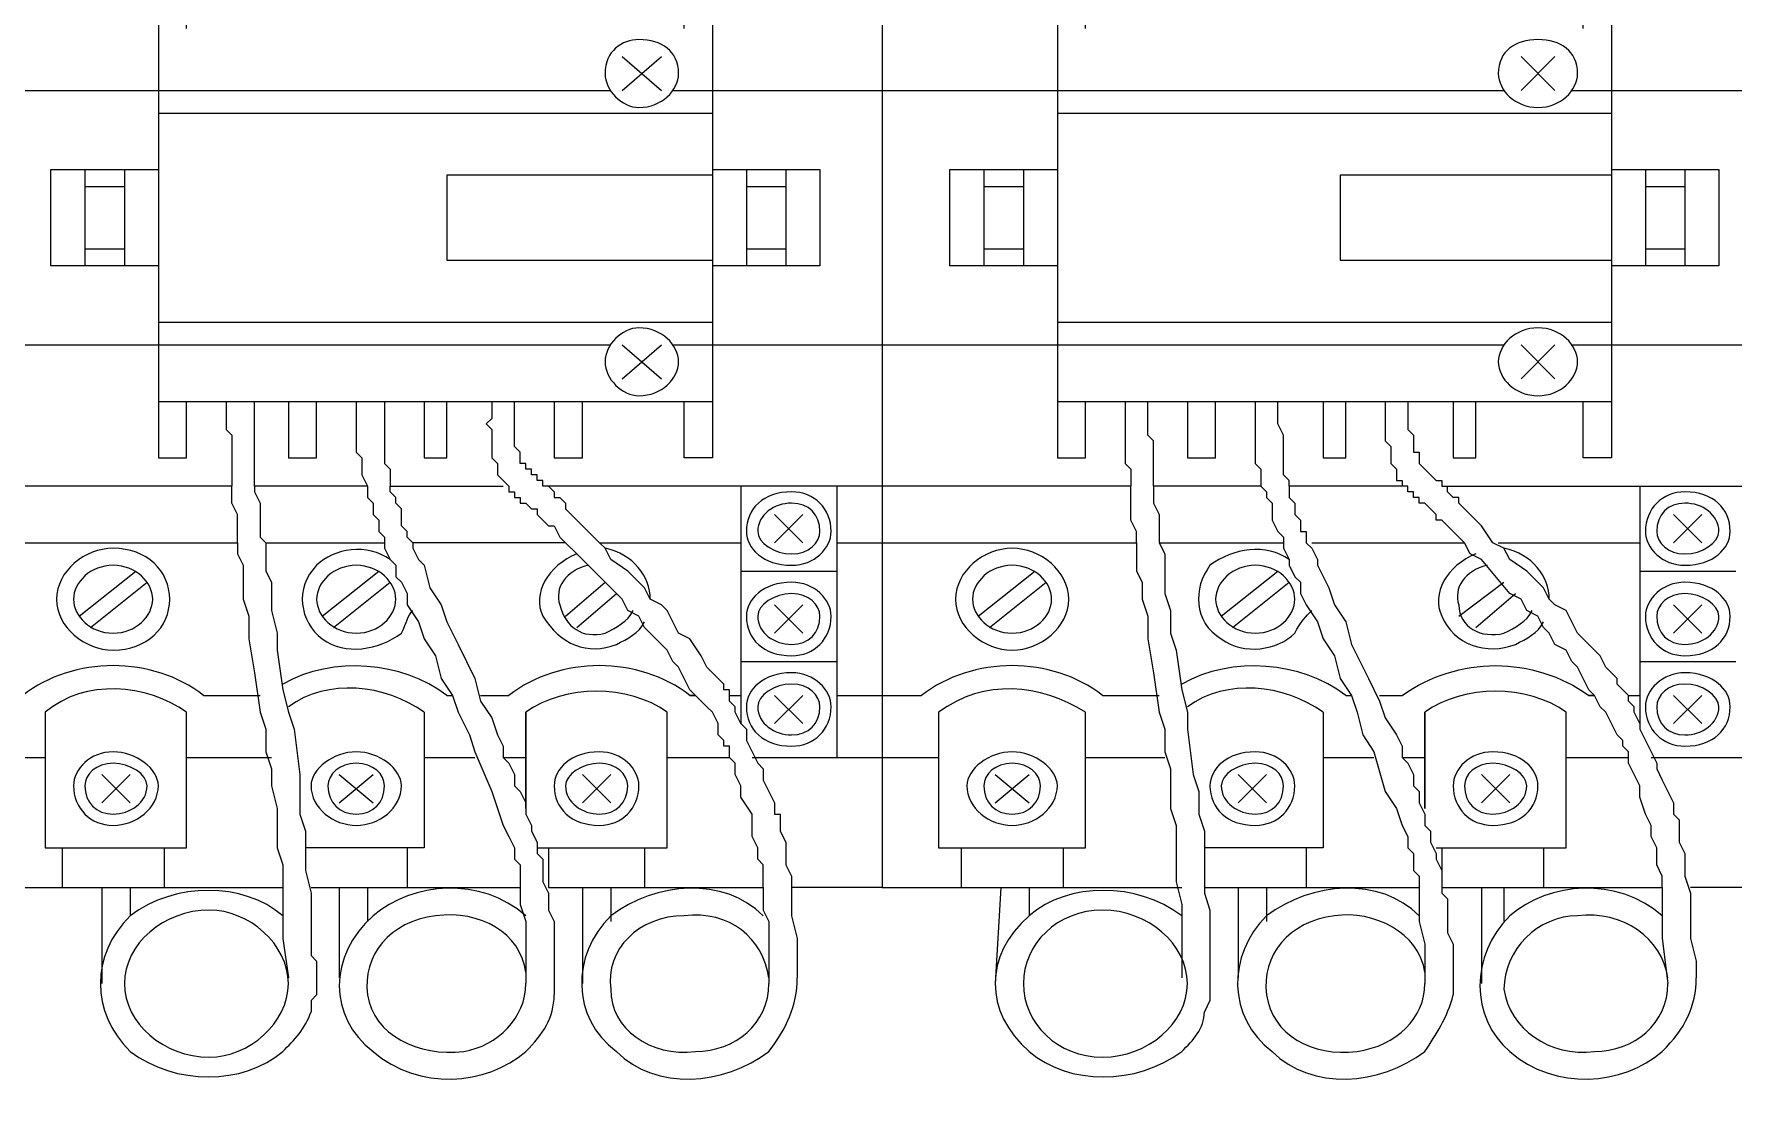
# Model space of a CAD drawing. Header units: millimetres. Extents: x 1004 to 59588, y 686 to 38112.
# Drawn here: x 17471.3 to 17648, y 11910.6 to 12020.6 of the extents above; entities that cross this region are included whole.
import ezdxf

# ---------------------------------------------------------------- set-up
doc = ezdxf.new("R2010")
doc.units = ezdxf.units.MM
doc.layers.add('PDF4_Geometry', color=7, linetype='Continuous')

msp = doc.modelspace()

# ---------------------------------------------------------------- linework, layer by layer
at = {"layer": 'PDF4_Geometry', "lineweight": 0}
for points in [[(17550.11, 12083.54), (17550.69, 12082.95), (17550.69, 12082.36), (17550.69, 12081.77), (17550.69, 12081.18), (17550.69, 12080.59), (17550.69, 12080.01), (17550.69, 12079.42), (17550.69, 12078.24), (17550.69, 12077.07), (17550.69, 12075.89), (17550.69, 12074.71), (17550.11, 12072.36), (17550.11, 12071.18), (17559.52, 12071.18), (17559.52, 11931.77), (17550.11, 11931.77)], [(17643.63, 12083.54), (17643.63, 12082.95), (17644.22, 12082.36), (17644.22, 12081.77), (17644.22, 12081.18), (17644.22, 12080.59), (17644.22, 12080.01), (17644.22, 12079.42), (17644.22, 12078.24), (17644.22, 12077.07), (17643.63, 12075.89), (17643.63, 12074.71), (17643.63, 12072.36), (17643.63, 12071.18), (17653.05, 12071.18), (17653.05, 11931.77), (17643.63, 11931.77)], [(17496.58, 12071.18), (17466.58, 12071.18), (17466.58, 11931.77), (17497.16, 11931.77)], [(17590.11, 12071.18), (17559.52, 12071.18), (17559.52, 11931.77), (17590.69, 11931.77)], [(17487.16, 12021.18), (17487.16, 12026.48), (17484.22, 12026.48), (17484.22, 11976.48), (17487.16, 11976.48), (17487.16, 11982.36)], [(17538.93, 12021.18), (17538.93, 12026.48), (17541.87, 12026.48), (17541.87, 11976.48), (17538.93, 11976.48), (17538.93, 11982.36)], [(17580.69, 12021.18), (17580.69, 12026.48), (17577.75, 12026.48), (17577.75, 11976.48), (17580.69, 11976.48), (17580.69, 11982.36)], [(17632.46, 12021.18), (17632.46, 12026.48), (17635.4, 12026.48), (17635.4, 11976.48), (17632.46, 11976.48), (17632.46, 11982.36)], [(17532.46, 12018.24), (17536.58, 12014.71)], [(17532.46, 12014.71), (17536.58, 12018.24)], [(17625.99, 12018.24), (17629.52, 12014.71)], [(17625.99, 12014.71), (17629.52, 12018.24)], [(17444.81, 12014.71), (17466.58, 12014.71), (17531.28, 12014.71)], [(17537.75, 12014.71), (17559.52, 12014.71), (17624.22, 12014.71)], [(17631.28, 12014.71), (17653.05, 12014.71), (17717.75, 12014.71)], [(17484.22, 12012.36), (17541.87, 12012.36)], [(17577.75, 12012.36), (17635.4, 12012.36)], [(17484.22, 11996.48), (17473.05, 11996.48), (17473.05, 12006.48), (17484.22, 12006.48)], [(17476.58, 12006.48), (17476.58, 11996.48)], [(17480.69, 12006.48), (17480.69, 11996.48)], [(17541.87, 12005.89), (17514.22, 12005.89), (17514.22, 11997.07), (17541.87, 11997.07)], [(17541.87, 12006.48), (17553.05, 12006.48), (17553.05, 11996.48), (17541.87, 11996.48)], [(17545.4, 12006.48), (17545.4, 11996.48)], [(17549.52, 12006.48), (17549.52, 11996.48)], [(17577.75, 11996.48), (17566.58, 11996.48), (17566.58, 12006.48), (17577.75, 12006.48)], [(17570.11, 12006.48), (17570.11, 11996.48)], [(17574.22, 12006.48), (17574.22, 11996.48)], [(17635.4, 12005.89), (17607.16, 12005.89), (17607.16, 11997.07), (17635.4, 11997.07)], [(17635.4, 12006.48), (17646.58, 12006.48), (17646.58, 11996.48), (17635.4, 11996.48)], [(17638.93, 12006.48), (17638.93, 11996.48)], [(17643.05, 12006.48), (17643.05, 11996.48)], [(17476.58, 12004.71), (17480.69, 12004.71)], [(17545.4, 12004.71), (17549.52, 12004.71)], [(17570.11, 12004.71), (17574.22, 12004.71)], [(17638.93, 12004.71), (17643.05, 12004.71)], [(17476.58, 11998.24), (17480.69, 11998.24)], [(17545.4, 11998.24), (17549.52, 11998.24)], [(17570.11, 11998.24), (17574.22, 11998.24)], [(17638.93, 11998.24), (17643.05, 11998.24)], [(17484.22, 11990.59), (17541.87, 11990.59)], [(17577.75, 11990.59), (17635.4, 11990.59)], [(17444.81, 11988.24), (17466.58, 11988.24), (17531.28, 11988.24)], [(17532.46, 11988.24), (17536.58, 11984.71)], [(17532.46, 11984.71), (17536.58, 11988.24)], [(17537.75, 11988.24), (17559.52, 11988.24), (17624.22, 11988.24)], [(17625.99, 11988.24), (17629.52, 11984.71)], [(17625.99, 11984.71), (17629.52, 11988.24)], [(17631.28, 11988.24), (17653.05, 11988.24), (17717.75, 11988.24)], [(17491.28, 11982.36), (17491.28, 11981.77), (17491.28, 11981.18), (17491.28, 11980.01), (17491.28, 11979.42), (17491.87, 11978.83), (17491.87, 11977.65), (17491.87, 11977.07), (17491.87, 11975.89), (17491.87, 11975.3), (17491.87, 11973.54), (17466.58, 11973.54)], [(17484.22, 11982.36), (17541.87, 11982.36)], [(17504.81, 11982.36), (17504.81, 11981.18), (17504.81, 11980.01), (17504.81, 11979.42), (17504.81, 11978.83), (17504.81, 11978.24), (17504.81, 11977.65), (17504.81, 11977.07), (17505.4, 11976.48), (17505.4, 11975.89), (17505.4, 11975.3), (17505.4, 11974.71), (17505.99, 11973.54), (17494.22, 11973.54), (17494.22, 11974.71), (17494.22, 11975.3), (17494.22, 11975.89), (17494.22, 11976.48), (17494.22, 11977.07), (17494.22, 11978.24), (17494.22, 11978.83), (17494.22, 11980.01), (17494.22, 11982.36)], [(17497.75, 11982.36), (17497.75, 11976.48), (17500.69, 11976.48), (17500.69, 11982.36)], [(17507.75, 11982.36), (17507.75, 11980.01), (17507.75, 11978.83), (17507.75, 11978.24), (17507.75, 11977.07), (17507.75, 11976.48), (17507.75, 11975.89), (17508.34, 11975.3), (17508.34, 11974.71), (17508.34, 11974.12), (17508.34, 11973.54), (17520.11, 11973.54)], [(17518.93, 11982.36), (17518.93, 11981.18), (17518.93, 11980.59), (17518.34, 11980.01), (17518.93, 11979.42), (17518.93, 11978.83), (17518.93, 11978.24), (17518.93, 11977.65), (17518.93, 11977.07), (17518.93, 11976.48), (17519.52, 11975.89), (17519.52, 11975.3), (17519.52, 11974.71), (17520.11, 11974.12), (17520.69, 11973.54), (17520.69, 11972.95), (17521.28, 11972.95), (17521.28, 11972.36), (17521.87, 11972.36), (17521.87, 11971.77), (17522.46, 11971.77), (17523.05, 11971.18), (17523.63, 11971.18), (17523.63, 11970.59), (17524.22, 11970.01), (17524.81, 11969.42), (17525.4, 11969.42), (17525.99, 11968.24), (17526.58, 11967.65), (17510.69, 11967.65), (17510.11, 11968.24), (17510.11, 11968.83), (17509.52, 11969.42), (17509.52, 11970.01), (17509.52, 11970.59), (17509.52, 11971.18), (17508.93, 11971.77), (17508.93, 11972.36), (17508.34, 11972.95), (17508.34, 11973.54)], [(17511.87, 11982.36), (17511.87, 11976.48), (17514.22, 11976.48), (17514.22, 11982.36)], [(17584.81, 11982.36), (17584.81, 11981.77), (17584.81, 11981.18), (17584.81, 11980.01), (17584.81, 11979.42), (17584.81, 11978.83), (17584.81, 11977.65), (17584.81, 11977.07), (17584.81, 11975.89), (17585.4, 11975.3), (17585.4, 11973.54), (17559.52, 11973.54), (17524.81, 11973.54), (17524.22, 11973.54), (17524.22, 11974.12), (17523.63, 11974.12), (17523.63, 11974.71), (17523.05, 11974.71), (17523.05, 11975.3), (17522.46, 11975.3), (17522.46, 11975.89), (17521.87, 11975.89), (17521.87, 11976.48), (17521.87, 11977.07), (17521.28, 11977.65), (17521.28, 11978.24), (17521.28, 11978.83), (17521.28, 11979.42), (17521.28, 11980.01), (17521.28, 11980.59), (17521.28, 11981.18), (17521.28, 11982.36)], [(17525.4, 11982.36), (17525.4, 11976.48), (17528.34, 11976.48), (17528.34, 11982.36)], [(17577.75, 11982.36), (17635.4, 11982.36)], [(17598.34, 11982.36), (17598.34, 11981.18), (17598.34, 11980.01), (17598.34, 11979.42), (17598.34, 11978.83), (17598.34, 11978.24), (17598.34, 11977.65), (17598.34, 11977.07), (17598.34, 11976.48), (17598.34, 11975.89), (17598.93, 11975.3), (17598.93, 11974.71), (17598.93, 11973.54), (17587.75, 11973.54), (17587.75, 11974.71), (17587.75, 11975.3), (17587.75, 11975.89), (17587.75, 11976.48), (17587.75, 11977.07), (17587.75, 11978.24), (17587.16, 11978.83), (17587.16, 11980.01), (17587.16, 11982.36)], [(17591.28, 11982.36), (17591.28, 11976.48), (17594.22, 11976.48), (17594.22, 11982.36)], [(17611.87, 11982.36), (17611.87, 11981.18), (17611.87, 11980.59), (17611.87, 11980.01), (17611.87, 11979.42), (17611.87, 11978.83), (17611.87, 11978.24), (17612.46, 11977.65), (17612.46, 11977.07), (17612.46, 11976.48), (17612.46, 11975.89), (17613.05, 11975.3), (17613.05, 11974.71), (17613.05, 11974.12), (17613.63, 11974.12), (17613.63, 11973.54), (17601.87, 11973.54), (17601.87, 11974.12), (17601.28, 11974.71), (17601.28, 11975.3), (17601.28, 11975.89), (17601.28, 11976.48), (17601.28, 11977.07), (17601.28, 11978.24), (17601.28, 11978.83), (17600.69, 11980.01), (17600.69, 11982.36)], [(17605.4, 11982.36), (17605.4, 11976.48), (17607.75, 11976.48), (17607.75, 11982.36)], [(17614.22, 11982.36), (17614.22, 11981.18), (17614.22, 11980.59), (17614.22, 11980.01), (17614.22, 11979.42), (17614.81, 11978.83), (17614.81, 11978.24), (17614.81, 11977.65), (17614.81, 11977.07), (17615.4, 11977.07), (17615.4, 11976.48), (17615.4, 11975.89), (17615.99, 11975.3), (17616.58, 11974.71), (17617.16, 11974.12), (17617.75, 11974.12), (17617.75, 11973.54), (17618.34, 11973.54), (17653.05, 11973.54), (17678.93, 11973.54)], [(17618.93, 11982.36), (17618.93, 11976.48), (17621.28, 11976.48), (17621.28, 11982.36)], [(17504.81, 11979.42), (17504.81, 11979.42)], [(17598.34, 11979.42), (17598.34, 11979.42)], [(17504.81, 11977.65), (17504.81, 11977.65)], [(17598.34, 11977.65), (17598.34, 11977.65)], [(17494.22, 11976.48), (17494.22, 11976.48)], [(17505.4, 11976.48), (17505.4, 11976.48)], [(17518.93, 11976.48), (17518.93, 11976.48)], [(17521.87, 11977.07), (17521.87, 11977.07)], [(17522.46, 11975.89), (17522.46, 11975.89)], [(17587.75, 11976.48), (17587.75, 11976.48)], [(17598.34, 11976.48), (17598.34, 11976.48)], [(17612.46, 11976.48), (17612.46, 11976.48)], [(17615.4, 11975.89), (17615.4, 11975.89)], [(17615.4, 11975.89), (17615.4, 11975.89)], [(17494.22, 11974.71), (17494.22, 11974.71)], [(17508.34, 11975.3), (17508.34, 11975.3)], [(17508.34, 11974.12), (17508.34, 11974.12)], [(17520.11, 11974.12), (17520.11, 11974.12)], [(17522.46, 11975.3), (17522.46, 11975.3)], [(17522.46, 11975.3), (17522.46, 11975.3)], [(17522.46, 11975.3), (17522.46, 11975.3)], [(17523.05, 11974.71), (17523.05, 11974.71)], [(17524.22, 11974.12), (17524.22, 11974.12)], [(17524.22, 11974.12), (17524.22, 11974.12)], [(17587.75, 11974.71), (17587.75, 11974.71)], [(17601.28, 11975.3), (17601.28, 11975.3)], [(17601.87, 11974.12), (17601.87, 11974.12)], [(17615.99, 11975.3), (17615.99, 11975.3)], [(17615.99, 11975.3), (17615.99, 11975.3)], [(17615.99, 11975.3), (17615.99, 11975.3)], [(17615.99, 11975.3), (17615.99, 11975.3)], [(17616.58, 11974.71), (17616.58, 11974.71)], [(17616.58, 11974.71), (17616.58, 11974.71)], [(17617.16, 11974.12), (17617.16, 11974.12)], [(17617.75, 11974.12), (17617.75, 11974.12)], [(17461.28, 11967.65), (17466.58, 11967.65), (17492.46, 11967.65), (17492.46, 11968.24), (17492.46, 11968.83), (17492.46, 11970.01), (17492.46, 11970.59), (17491.87, 11971.77), (17491.87, 11972.36), (17491.87, 11973.54)], [(17494.22, 11973.54), (17494.22, 11972.95), (17494.81, 11971.77), (17494.81, 11970.59), (17494.81, 11970.01), (17494.81, 11969.42), (17494.81, 11968.83), (17494.81, 11968.24), (17495.4, 11967.65), (17507.75, 11967.65)], [(17505.99, 11973.54), (17505.99, 11972.95), (17505.99, 11972.36), (17506.58, 11971.77), (17506.58, 11970.59), (17507.16, 11970.01), (17507.16, 11968.83), (17507.75, 11968.24), (17507.75, 11967.07), (17508.34, 11965.89), (17508.93, 11965.3), (17508.93, 11964.12), (17509.52, 11963.54), (17510.11, 11962.36), (17510.11, 11961.18), (17511.28, 11959.42), (17511.87, 11957.65), (17513.05, 11955.89), (17513.63, 11953.54), (17514.81, 11951.77), (17515.4, 11950.01), (17516.58, 11947.65), (17517.16, 11945.89), (17518.93, 11941.77), (17519.52, 11940.01), (17520.11, 11938.24), (17520.69, 11937.07), (17521.28, 11935.89), (17521.28, 11935.3), (17521.28, 11934.71), (17521.87, 11934.12), (17521.87, 11933.54), (17521.87, 11932.95), (17521.87, 11932.36), (17521.87, 11931.18), (17521.87, 11930.01), (17522.46, 11928.24), (17522.46, 11925.89), (17522.46, 11923.54), (17522.46, 11921.77)], [(17505.99, 11972.95), (17505.99, 11972.95)], [(17508.34, 11972.95), (17508.34, 11972.95)], [(17520.69, 11973.54), (17520.69, 11973.54)], [(17524.81, 11973.54), (17525.4, 11972.95), (17525.4, 11972.36), (17525.99, 11972.36), (17526.58, 11971.77), (17526.58, 11971.18), (17528.34, 11969.42), (17530.11, 11967.65), (17544.81, 11967.65)], [(17524.81, 11973.54), (17524.81, 11973.54)], [(17544.81, 11973.54), (17544.81, 11948.83), (17544.22, 11950.01), (17544.22, 11950.59), (17543.63, 11951.18), (17543.63, 11951.77), (17543.63, 11952.36), (17543.05, 11952.36), (17543.05, 11952.95), (17542.46, 11953.54), (17541.87, 11954.12), (17541.28, 11954.71), (17540.69, 11955.89), (17539.52, 11957.65), (17538.34, 11958.24), (17537.75, 11959.42), (17537.16, 11960.59), (17536.58, 11961.18), (17535.4, 11961.77), (17534.81, 11962.95), (17533.05, 11964.71), (17531.28, 11965.89), (17530.69, 11967.07), (17530.11, 11967.65)], [(17554.81, 11967.65), (17559.52, 11967.65), (17585.99, 11967.65), (17585.99, 11968.24), (17585.99, 11968.83), (17585.4, 11970.01), (17585.4, 11970.59), (17585.4, 11971.77), (17585.4, 11972.36), (17585.4, 11973.54)], [(17554.81, 11973.54), (17554.81, 11945.3)], [(17587.75, 11973.54), (17587.75, 11972.95), (17587.75, 11971.77), (17588.34, 11970.59), (17588.34, 11970.01), (17588.34, 11969.42), (17588.34, 11968.83), (17588.34, 11968.24), (17588.34, 11967.65), (17601.28, 11967.65)], [(17598.93, 11973.54), (17599.52, 11972.95), (17599.52, 11972.36), (17600.11, 11971.77), (17600.11, 11970.59), (17600.11, 11970.01), (17600.69, 11968.83), (17601.28, 11968.24), (17601.28, 11967.07), (17601.87, 11965.89), (17601.87, 11965.3), (17602.46, 11964.12), (17603.05, 11963.54), (17603.05, 11962.36), (17603.63, 11961.18), (17604.81, 11959.42), (17605.4, 11957.65), (17606.58, 11955.89), (17607.16, 11953.54), (17608.34, 11951.77), (17608.93, 11950.01), (17609.52, 11947.65), (17610.69, 11945.89), (17611.87, 11941.77), (17613.05, 11940.01), (17613.63, 11938.24), (17614.22, 11937.07), (17614.22, 11935.89), (17614.81, 11935.3), (17614.81, 11934.71), (17614.81, 11934.12), (17614.81, 11933.54), (17615.4, 11932.95), (17615.4, 11932.36), (17615.4, 11931.18), (17615.4, 11930.01), (17615.4, 11928.24), (17615.99, 11925.89), (17615.99, 11923.54), (17615.99, 11921.77)], [(17599.52, 11972.95), (17599.52, 11972.95)], [(17601.87, 11973.54), (17601.87, 11972.95), (17601.87, 11972.36), (17602.46, 11971.77), (17602.46, 11971.18), (17602.46, 11970.59), (17603.05, 11970.01), (17603.05, 11969.42), (17603.05, 11968.83), (17603.63, 11968.83), (17603.63, 11968.24), (17603.63, 11967.65), (17604.22, 11967.07), (17604.81, 11965.89), (17604.81, 11965.3), (17605.99, 11962.95), (17606.58, 11961.18), (17607.75, 11959.42), (17608.34, 11957.07), (17610.11, 11953.54), (17611.28, 11951.18), (17611.87, 11949.42), (17613.05, 11947.65), (17613.63, 11946.48), (17613.63, 11945.3), (17615.99, 11945.3)], [(17601.87, 11972.95), (17601.87, 11972.95)], [(17604.22, 11967.65), (17620.11, 11967.65), (17619.52, 11968.24), (17618.34, 11969.42), (17617.75, 11970.01), (17617.16, 11970.01), (17617.16, 11970.59), (17616.58, 11971.18), (17615.99, 11971.77), (17615.4, 11971.77), (17615.4, 11972.36), (17614.81, 11972.36), (17614.81, 11972.95), (17614.22, 11972.95), (17614.22, 11973.54), (17613.63, 11973.54)], [(17617.75, 11973.54), (17617.75, 11973.54)], [(17638.34, 11973.54), (17638.34, 11948.83), (17637.75, 11950.01), (17637.75, 11950.59), (17637.16, 11951.18), (17637.16, 11951.77), (17636.58, 11952.36), (17635.99, 11952.95), (17635.99, 11953.54), (17635.4, 11954.12), (17634.81, 11954.71), (17634.22, 11955.89), (17632.46, 11957.65), (17631.87, 11958.24), (17631.28, 11959.42), (17630.69, 11960.59), (17629.52, 11961.18), (17628.93, 11961.77), (17628.34, 11962.95), (17626.58, 11964.71), (17624.81, 11965.89), (17624.22, 11967.07), (17623.05, 11967.65), (17621.87, 11969.42), (17620.11, 11971.18), (17619.52, 11971.77), (17619.52, 11972.36), (17618.93, 11972.36), (17618.34, 11972.95), (17618.34, 11973.54)], [(17522.46, 11971.77), (17522.46, 11971.77)], [(17548.34, 11970.59), (17551.28, 11967.65)], [(17548.34, 11967.65), (17551.28, 11970.59)], [(17615.99, 11971.77), (17615.99, 11971.77)], [(17616.58, 11971.18), (17616.58, 11971.18)], [(17641.87, 11970.59), (17644.81, 11967.65)], [(17641.87, 11967.65), (17644.81, 11970.59)], [(17509.52, 11970.01), (17509.52, 11970.01)], [(17510.11, 11968.83), (17510.11, 11968.83)], [(17524.22, 11970.01), (17524.22, 11970.01)], [(17603.05, 11970.01), (17603.05, 11970.01)], [(17618.34, 11969.42), (17618.34, 11969.42)], [(17492.46, 11967.65), (17492.46, 11966.48), (17493.05, 11965.3), (17493.05, 11964.71), (17493.05, 11963.54), (17493.05, 11961.77), (17493.63, 11960.01), (17493.63, 11957.65), (17494.22, 11954.12), (17494.81, 11950.01), (17495.4, 11948.24), (17495.4, 11945.89), (17495.99, 11944.12), (17495.99, 11942.36), (17496.58, 11940.01), (17496.58, 11938.24), (17496.58, 11935.89), (17497.16, 11934.12), (17497.16, 11932.36), (17497.16, 11930.01), (17497.16, 11926.48), (17497.75, 11922.36)], [(17495.4, 11967.65), (17495.4, 11966.48), (17495.4, 11965.3), (17495.4, 11964.71), (17495.99, 11963.54), (17495.99, 11962.36), (17495.99, 11960.59), (17496.58, 11958.24), (17496.58, 11956.48), (17497.16, 11952.36), (17497.75, 11950.01), (17498.34, 11948.24), (17498.93, 11943.54), (17498.93, 11941.77), (17498.93, 11939.42), (17499.52, 11937.65), (17499.52, 11935.3), (17499.52, 11933.54), (17500.11, 11931.18), (17500.11, 11929.42), (17500.11, 11928.24), (17500.11, 11927.07), (17500.11, 11925.89), (17500.11, 11924.71), (17500.69, 11924.12), (17500.69, 11923.54), (17500.69, 11922.95), (17500.69, 11922.36), (17500.69, 11921.77), (17500.69, 11921.18), (17500.69, 11920.59), (17500.11, 11920.01), (17500.11, 11918.83)], [(17510.69, 11967.65), (17510.69, 11967.07), (17511.28, 11965.89), (17511.87, 11965.3), (17512.46, 11962.95), (17513.63, 11961.18), (17514.22, 11959.42), (17515.4, 11957.07), (17517.16, 11953.54), (17517.75, 11951.18), (17518.93, 11949.42), (17519.52, 11947.65), (17520.11, 11946.48), (17520.11, 11945.3), (17522.46, 11945.3)], [(17527.75, 11958.83), (17531.87, 11962.36), (17528.34, 11965.89), (17527.75, 11966.48), (17526.58, 11967.65)], [(17585.99, 11967.65), (17585.99, 11966.48), (17585.99, 11965.3), (17585.99, 11964.71), (17586.58, 11963.54), (17586.58, 11961.77), (17587.16, 11960.01), (17587.16, 11957.65), (17587.75, 11954.12), (17588.34, 11950.01), (17588.93, 11948.24), (17588.93, 11945.89), (17589.52, 11944.12), (17589.52, 11942.36), (17589.52, 11940.01), (17590.11, 11938.24), (17590.11, 11935.89), (17590.11, 11934.12), (17590.11, 11932.36), (17590.69, 11930.01), (17590.69, 11926.48), (17590.69, 11922.36)], [(17588.34, 11967.65), (17588.93, 11966.48), (17588.93, 11965.3), (17588.93, 11964.71), (17588.93, 11963.54), (17588.93, 11962.36), (17589.52, 11960.59), (17589.52, 11958.24), (17590.11, 11956.48), (17590.69, 11952.36), (17591.28, 11950.01), (17591.28, 11948.24), (17591.87, 11943.54), (17592.46, 11941.77), (17592.46, 11939.42), (17593.05, 11937.65), (17593.05, 11935.3), (17593.05, 11933.54), (17593.05, 11931.18), (17593.63, 11929.42), (17593.63, 11928.24), (17593.63, 11927.07), (17593.63, 11925.89), (17593.63, 11924.71), (17593.63, 11924.12), (17593.63, 11923.54), (17593.63, 11922.95), (17593.63, 11922.36), (17593.63, 11921.77), (17593.63, 11921.18), (17593.63, 11920.59), (17593.63, 11920.01), (17593.05, 11918.83)], [(17630.69, 11945.3), (17637.16, 11945.3), (17637.16, 11945.89), (17636.58, 11946.48), (17636.58, 11947.07), (17635.99, 11947.65), (17635.4, 11948.83), (17634.81, 11950.01), (17634.22, 11950.59), (17633.63, 11951.77), (17633.05, 11951.77), (17633.63, 11951.77), (17633.05, 11952.36), (17632.46, 11953.54), (17631.87, 11954.71), (17631.28, 11955.3), (17630.69, 11956.48), (17629.52, 11957.07), (17628.93, 11958.24), (17628.34, 11958.83), (17627.75, 11960.01), (17626.58, 11960.59), (17625.99, 11961.77), (17624.81, 11962.36), (17621.87, 11965.89), (17620.69, 11966.48), (17620.11, 11967.65)], [(17623.63, 11967.65), (17638.34, 11967.65)], [(17475.99, 11960.01), (17481.87, 11964.71)], [(17477.16, 11958.83), (17483.05, 11963.54)], [(17501.28, 11960.01), (17507.16, 11964.71)], [(17502.46, 11958.83), (17508.34, 11963.54)], [(17526.58, 11960.01), (17530.69, 11963.54)], [(17544.81, 11964.71), (17554.81, 11964.71)], [(17569.52, 11960.01), (17575.4, 11964.71)], [(17570.69, 11958.83), (17576.58, 11963.54)], [(17594.81, 11960.01), (17600.69, 11964.71)], [(17595.99, 11958.83), (17601.87, 11963.54)], [(17619.52, 11960.01), (17624.22, 11963.54)], [(17638.34, 11964.71), (17648.34, 11964.71)], [(17537.16, 11945.3), (17543.63, 11945.3), (17543.63, 11945.89), (17543.63, 11946.48), (17543.05, 11946.48), (17543.05, 11947.07), (17542.46, 11947.65), (17542.46, 11948.83), (17541.87, 11950.01), (17541.28, 11950.59), (17540.11, 11951.77), (17539.52, 11951.77), (17540.11, 11951.77), (17539.52, 11952.36), (17538.93, 11953.54), (17538.34, 11954.71), (17537.75, 11955.3), (17537.16, 11956.48), (17536.58, 11957.07), (17535.4, 11958.24), (17534.81, 11958.83), (17534.22, 11960.01), (17533.05, 11960.59), (17532.46, 11961.77), (17531.87, 11962.36)], [(17621.28, 11958.83), (17625.4, 11962.36)], [(17548.34, 11961.18), (17551.28, 11958.24)], [(17548.34, 11958.24), (17551.28, 11961.18)], [(17641.87, 11961.18), (17644.81, 11958.24)], [(17641.87, 11958.24), (17644.81, 11961.18)], [(17544.81, 11955.3), (17554.81, 11955.3)], [(17638.34, 11955.3), (17648.34, 11955.3)], [(17488.93, 11951.77), (17494.81, 11951.77)], [(17514.22, 11951.77), (17514.81, 11951.77)], [(17517.75, 11951.77), (17520.69, 11951.77)], [(17543.63, 11951.77), (17544.81, 11951.77)], [(17548.34, 11951.77), (17551.28, 11948.83)], [(17548.34, 11948.83), (17551.28, 11951.77)], [(17554.81, 11951.77), (17559.52, 11951.77), (17563.63, 11951.77)], [(17582.46, 11951.77), (17588.34, 11951.77)], [(17607.75, 11951.77), (17608.34, 11951.77)], [(17636.58, 11952.36), (17636.58, 11952.36)], [(17637.16, 11951.77), (17638.34, 11951.77)], [(17641.87, 11951.77), (17644.81, 11948.83)], [(17641.87, 11948.83), (17644.81, 11951.77)], [(17472.46, 11950.01), (17472.46, 11950.01)], [(17472.46, 11950.01), (17472.46, 11935.89), (17487.16, 11935.89), (17487.16, 11950.01)], [(17511.87, 11950.01), (17511.87, 11935.89), (17499.52, 11935.89)], [(17522.46, 11950.01), (17522.46, 11950.01)], [(17523.63, 11935.89), (17537.16, 11935.89), (17537.16, 11950.01)], [(17565.4, 11950.01), (17565.4, 11950.01)], [(17565.4, 11950.01), (17565.4, 11935.89), (17580.69, 11935.89), (17580.69, 11950.01)], [(17605.4, 11950.01), (17605.4, 11935.89), (17593.05, 11935.89)], [(17615.99, 11950.01), (17615.99, 11950.01)], [(17617.16, 11935.89), (17630.69, 11935.89), (17630.69, 11950.01)], [(17544.81, 11948.83), (17545.4, 11948.24), (17545.4, 11947.07), (17545.99, 11945.89), (17546.58, 11944.71), (17547.16, 11944.12), (17547.16, 11942.95), (17547.75, 11941.77), (17548.34, 11940.59), (17548.34, 11940.01), (17548.34, 11939.42), (17548.93, 11939.42), (17548.93, 11938.83), (17548.93, 11938.24), (17548.93, 11937.65), (17549.52, 11936.48), (17549.52, 11935.3), (17549.52, 11934.12), (17550.11, 11932.95), (17550.11, 11931.18), (17550.11, 11928.83), (17550.69, 11926.48), (17550.69, 11924.12), (17550.69, 11922.36)], [(17638.34, 11948.83), (17638.34, 11948.24), (17638.93, 11947.07), (17639.52, 11945.89), (17640.11, 11944.71), (17640.11, 11944.12), (17640.69, 11942.95), (17641.28, 11941.77), (17641.87, 11940.59), (17641.87, 11940.01), (17641.87, 11939.42), (17642.46, 11938.83), (17642.46, 11938.24), (17642.46, 11937.65), (17642.46, 11936.48), (17643.05, 11935.3), (17643.05, 11934.12), (17643.05, 11932.95), (17643.63, 11931.18), (17643.63, 11928.83), (17643.63, 11926.48), (17644.22, 11924.12), (17644.22, 11922.36)], [(17636.58, 11946.48), (17636.58, 11946.48)], [(17453.05, 11945.3), (17466.58, 11945.3), (17472.46, 11945.3)], [(17487.16, 11945.3), (17495.99, 11945.3)], [(17511.87, 11945.3), (17517.16, 11945.3)], [(17520.11, 11945.3), (17520.69, 11944.71), (17521.28, 11943.54), (17521.28, 11942.36), (17521.87, 11941.77), (17522.46, 11940.59), (17522.46, 11939.42), (17523.05, 11938.24), (17523.05, 11937.65), (17523.63, 11936.48), (17523.63, 11935.3), (17524.22, 11934.71), (17524.22, 11933.54), (17524.22, 11932.36), (17524.81, 11931.18), (17524.81, 11930.59), (17524.81, 11929.42), (17525.4, 11928.24), (17525.4, 11927.07), (17525.4, 11925.89), (17525.4, 11925.3), (17525.4, 11924.12), (17525.4, 11923.54), (17525.4, 11922.95), (17525.4, 11922.36), (17525.4, 11921.77), (17525.4, 11921.18), (17525.4, 11920.59)], [(17524.81, 11935.89), (17524.81, 11931.77), (17547.16, 11931.77), (17547.16, 11932.95), (17547.16, 11934.12), (17546.58, 11934.71), (17546.58, 11935.89), (17545.99, 11937.07), (17545.99, 11938.24), (17545.99, 11939.42), (17544.81, 11941.18), (17544.81, 11942.36), (17544.22, 11943.54), (17544.22, 11944.71), (17543.63, 11945.3)], [(17545.99, 11945.3), (17559.52, 11945.3), (17565.4, 11945.3)], [(17580.69, 11945.3), (17588.93, 11945.3)], [(17605.4, 11945.3), (17610.69, 11945.3)], [(17613.63, 11945.3), (17614.22, 11944.71), (17614.81, 11943.54), (17614.81, 11942.36), (17615.4, 11941.77), (17615.4, 11940.59), (17615.99, 11939.42), (17615.99, 11938.24), (17616.58, 11937.65), (17616.58, 11936.48), (17617.16, 11935.3), (17617.16, 11934.71), (17617.75, 11933.54), (17617.75, 11932.36), (17617.75, 11931.18), (17618.34, 11930.59), (17618.34, 11929.42), (17618.34, 11928.24), (17618.34, 11927.07), (17618.93, 11925.89), (17618.93, 11925.3), (17618.93, 11924.12), (17618.93, 11923.54), (17618.93, 11922.95), (17618.93, 11922.36), (17618.93, 11921.77), (17618.93, 11921.18), (17618.93, 11920.59)], [(17617.75, 11935.89), (17617.75, 11931.77), (17640.69, 11931.77), (17640.69, 11932.95), (17640.11, 11934.12), (17640.11, 11934.71), (17640.11, 11935.89), (17639.52, 11937.07), (17639.52, 11938.24), (17638.93, 11939.42), (17638.34, 11941.18), (17638.34, 11942.36), (17637.75, 11943.54), (17637.16, 11944.71), (17637.16, 11945.3)], [(17639.52, 11945.3), (17653.05, 11945.3), (17658.93, 11945.3)], [(17478.34, 11943.54), (17481.28, 11940.59)], [(17478.34, 11940.59), (17481.28, 11943.54)], [(17503.05, 11943.54), (17506.58, 11940.59)], [(17503.05, 11940.59), (17506.58, 11943.54)], [(17528.34, 11943.54), (17531.28, 11940.59)], [(17528.34, 11940.59), (17531.28, 11943.54)], [(17571.28, 11943.54), (17574.81, 11940.59)], [(17571.28, 11940.59), (17574.81, 11943.54)], [(17596.58, 11943.54), (17599.52, 11940.59)], [(17596.58, 11940.59), (17599.52, 11943.54)], [(17621.87, 11943.54), (17624.81, 11940.59)], [(17621.87, 11940.59), (17624.81, 11943.54)], [(17641.87, 11939.42), (17641.87, 11939.42)], [(17474.22, 11935.89), (17474.22, 11931.77)], [(17484.81, 11935.89), (17484.81, 11931.77)], [(17510.11, 11935.89), (17510.11, 11931.77)], [(17534.81, 11935.89), (17534.81, 11931.77)], [(17567.75, 11935.89), (17567.75, 11931.77)], [(17578.34, 11935.89), (17578.34, 11931.77)], [(17603.63, 11935.89), (17603.63, 11931.77)], [(17628.34, 11935.89), (17628.34, 11931.77)], [(17478.34, 11931.77), (17478.34, 11921.77)], [(17481.28, 11931.77), (17481.28, 11928.83)], [(17500.11, 11931.77), (17521.87, 11931.77)], [(17503.05, 11931.77), (17503.05, 11922.36)], [(17505.99, 11931.77), (17505.99, 11928.24)], [(17521.87, 11932.36), (17521.87, 11932.36)], [(17528.34, 11931.77), (17528.34, 11921.77)], [(17531.28, 11931.77), (17531.28, 11928.24)], [(17547.16, 11931.77), (17547.16, 11930.59), (17547.16, 11929.42), (17547.75, 11928.24), (17547.75, 11926.48), (17547.75, 11921.77)], [(17571.87, 11931.77), (17571.28, 11921.77)], [(17574.81, 11931.77), (17574.81, 11928.83)], [(17593.05, 11931.77), (17615.4, 11931.77)], [(17596.58, 11931.77), (17596.58, 11922.36)], [(17599.52, 11931.77), (17599.52, 11928.24)], [(17615.4, 11932.36), (17615.4, 11932.36)], [(17621.87, 11931.77), (17621.87, 11921.77)], [(17624.22, 11931.77), (17624.22, 11928.24)], [(17640.69, 11931.77), (17640.69, 11930.59), (17640.69, 11929.42), (17640.69, 11928.24), (17640.69, 11926.48), (17641.28, 11921.77)], [(17525.4, 11921.18), (17525.4, 11921.18)], [(17618.93, 11921.18), (17618.93, 11921.18)], [(17500.11, 11920.01), (17500.11, 11920.01)], [(17525.4, 11920.59), (17525.4, 11920.59)], [(17593.63, 11920.01), (17593.63, 11920.01)], [(17618.93, 11920.59), (17618.93, 11920.59)]]:
    msp.add_lwpolyline(points, dxfattribs=at)
msp.add_lwpolyline([(17611.28, 11951.77), (17613.63, 11951.77, -0.318182), (17633.05, 11951.77)], format="xyb", dxfattribs=at)
for points in [[(17522.46, 11940.01), (17522.46, 11950.01)], [(17615.99, 11940.01), (17615.99, 11950.01)]]:
    msp.add_lwpolyline(points, close=True, dxfattribs=at)
for points in [[(17534.22, 12020.01), (17532.46, 12020.01), (17530.69, 12018.83), (17530.69, 12016.48)], [(17538.34, 12016.48), (17538.34, 12018.83), (17536.58, 12020.01), (17534.22, 12020.01)], [(17627.75, 12020.01), (17625.4, 12020.01), (17623.63, 12018.83), (17623.63, 12016.48)], [(17631.87, 12016.48), (17631.87, 12018.83), (17630.11, 12020.01), (17627.75, 12020.01)], [(17530.69, 12016.48), (17530.69, 12014.71), (17532.46, 12012.95), (17534.22, 12012.95)], [(17534.22, 12012.95), (17536.58, 12012.95), (17538.34, 12014.71), (17538.34, 12016.48)], [(17623.63, 12016.48), (17623.63, 12014.71), (17625.4, 12012.95), (17627.75, 12012.95)], [(17627.75, 12012.95), (17630.11, 12012.95), (17631.87, 12014.71), (17631.87, 12016.48)], [(17534.22, 11990.01), (17532.46, 11990.01), (17530.69, 11988.24), (17530.69, 11986.48)], [(17538.34, 11986.48), (17538.34, 11988.24), (17536.58, 11990.01), (17534.22, 11990.01)], [(17627.75, 11990.01), (17625.4, 11990.01), (17623.63, 11988.24), (17623.63, 11986.48)], [(17631.87, 11986.48), (17631.87, 11988.24), (17630.11, 11990.01), (17627.75, 11990.01)], [(17530.69, 11986.48), (17530.69, 11984.71), (17532.46, 11982.95), (17534.22, 11982.95)], [(17534.22, 11982.95), (17536.58, 11982.95), (17538.34, 11984.71), (17538.34, 11986.48)], [(17623.63, 11986.48), (17623.63, 11984.71), (17625.4, 11982.95), (17627.75, 11982.95)], [(17627.75, 11982.95), (17630.11, 11982.95), (17631.87, 11984.71), (17631.87, 11986.48)], [(17550.11, 11972.95), (17547.16, 11972.95), (17545.4, 11971.18), (17545.4, 11968.83)], [(17554.22, 11968.83), (17554.22, 11971.18), (17552.46, 11972.95), (17550.11, 11972.95)], [(17643.05, 11972.95), (17640.69, 11972.95), (17638.93, 11971.18), (17638.93, 11968.83)], [(17647.75, 11968.83), (17647.75, 11971.18), (17645.99, 11972.95), (17643.05, 11972.95)], [(17550.11, 11971.77), (17548.34, 11971.77), (17546.58, 11970.59), (17546.58, 11968.83)], [(17553.05, 11968.83), (17553.05, 11970.59), (17551.87, 11971.77), (17550.11, 11971.77)], [(17643.05, 11971.77), (17641.28, 11971.77), (17640.11, 11970.59), (17640.11, 11968.83)], [(17646.58, 11968.83), (17646.58, 11970.59), (17644.81, 11971.77), (17643.05, 11971.77)], [(17545.4, 11968.83), (17545.4, 11967.07), (17547.16, 11965.3), (17550.11, 11965.3)], [(17546.58, 11968.83), (17546.58, 11967.65), (17548.34, 11966.48), (17550.11, 11966.48)], [(17550.11, 11965.3), (17552.46, 11965.3), (17554.22, 11967.07), (17554.22, 11968.83)], [(17550.11, 11966.48), (17551.87, 11966.48), (17553.05, 11967.65), (17553.05, 11968.83)], [(17638.93, 11968.83), (17638.93, 11967.07), (17640.69, 11965.3), (17643.05, 11965.3)], [(17640.11, 11968.83), (17640.11, 11967.65), (17641.28, 11966.48), (17643.05, 11966.48)], [(17643.05, 11965.3), (17645.99, 11965.3), (17647.75, 11967.07), (17647.75, 11968.83)], [(17643.05, 11966.48), (17644.81, 11966.48), (17646.58, 11967.65), (17646.58, 11968.83)], [(17479.52, 11967.07), (17476.58, 11967.07), (17473.63, 11964.71), (17473.63, 11961.77)], [(17485.4, 11961.77), (17485.4, 11964.71), (17483.05, 11967.07), (17479.52, 11967.07)], [(17508.34, 11965.89), (17505.99, 11967.65), (17502.46, 11967.07), (17500.69, 11965.3)], [(17535.4, 11961.77), (17535.4, 11964.12), (17533.63, 11966.48), (17530.69, 11967.07)], [(17573.05, 11967.07), (17570.11, 11967.07), (17567.16, 11964.71), (17567.16, 11961.77)], [(17578.93, 11961.77), (17578.93, 11964.71), (17575.99, 11967.07), (17573.05, 11967.07)], [(17601.87, 11965.89), (17599.52, 11967.65), (17595.99, 11967.07), (17593.63, 11965.3)], [(17628.93, 11961.77), (17628.93, 11964.12), (17627.16, 11966.48), (17624.22, 11967.07)], [(17479.52, 11965.3), (17477.16, 11965.3), (17475.4, 11963.54), (17475.4, 11961.77)], [(17483.63, 11961.77), (17483.63, 11963.54), (17481.87, 11965.3), (17479.52, 11965.3)], [(17500.69, 11965.3), (17498.34, 11962.95), (17498.93, 11959.42), (17501.28, 11957.65)], [(17504.81, 11965.3), (17502.46, 11965.3), (17500.69, 11963.54), (17500.69, 11961.77)], [(17508.93, 11961.77), (17508.93, 11963.54), (17507.16, 11965.3), (17504.81, 11965.3)], [(17527.75, 11966.48), (17524.81, 11965.3), (17523.05, 11962.36), (17524.22, 11960.01)], [(17528.93, 11965.3), (17526.58, 11964.71), (17525.4, 11962.95), (17525.99, 11961.18)], [(17573.05, 11965.3), (17570.69, 11965.3), (17568.93, 11963.54), (17568.93, 11961.77)], [(17577.16, 11961.77), (17577.16, 11963.54), (17575.4, 11965.3), (17573.05, 11965.3)], [(17593.63, 11965.3), (17591.87, 11962.95), (17591.87, 11959.42), (17594.81, 11957.65)], [(17598.34, 11965.3), (17595.99, 11965.3), (17594.22, 11963.54), (17594.22, 11961.77)], [(17602.46, 11961.77), (17602.46, 11963.54), (17600.69, 11965.3), (17598.34, 11965.3)], [(17621.28, 11966.48), (17618.34, 11965.3), (17616.58, 11962.36), (17617.75, 11960.01)], [(17622.46, 11965.3), (17620.11, 11964.71), (17618.93, 11962.95), (17619.52, 11961.18)], [(17550.11, 11963.54), (17547.16, 11963.54), (17545.4, 11961.77), (17545.4, 11960.01)], [(17554.22, 11960.01), (17554.22, 11961.77), (17552.46, 11963.54), (17550.11, 11963.54)], [(17643.05, 11963.54), (17640.69, 11963.54), (17638.93, 11961.77), (17638.93, 11960.01)], [(17647.75, 11960.01), (17647.75, 11961.77), (17645.99, 11963.54), (17643.05, 11963.54)], [(17473.63, 11961.77), (17473.63, 11958.83), (17476.58, 11956.48), (17479.52, 11956.48)], [(17475.4, 11961.77), (17475.4, 11960.01), (17477.16, 11958.24), (17479.52, 11958.24)], [(17479.52, 11958.24), (17481.87, 11958.24), (17483.63, 11960.01), (17483.63, 11961.77)], [(17479.52, 11956.48), (17483.05, 11956.48), (17485.4, 11958.83), (17485.4, 11961.77)], [(17500.69, 11961.77), (17500.69, 11960.01), (17502.46, 11958.24), (17504.81, 11958.24)], [(17504.81, 11958.24), (17507.16, 11958.24), (17508.93, 11960.01), (17508.93, 11961.77)], [(17550.11, 11962.36), (17548.34, 11962.36), (17546.58, 11961.18), (17546.58, 11960.01)], [(17553.05, 11960.01), (17553.05, 11961.18), (17551.87, 11962.36), (17550.11, 11962.36)], [(17567.16, 11961.77), (17567.16, 11958.83), (17570.11, 11956.48), (17573.05, 11956.48)], [(17568.93, 11961.77), (17568.93, 11960.01), (17570.69, 11958.24), (17573.05, 11958.24)], [(17573.05, 11958.24), (17575.4, 11958.24), (17577.16, 11960.01), (17577.16, 11961.77)], [(17573.05, 11956.48), (17575.99, 11956.48), (17578.93, 11958.83), (17578.93, 11961.77)], [(17594.22, 11961.77), (17594.22, 11960.01), (17595.99, 11958.24), (17598.34, 11958.24)], [(17598.34, 11958.24), (17600.69, 11958.24), (17602.46, 11960.01), (17602.46, 11961.77)], [(17643.05, 11962.36), (17641.28, 11962.36), (17640.11, 11961.18), (17640.11, 11960.01)], [(17646.58, 11960.01), (17646.58, 11961.18), (17644.81, 11962.36), (17643.05, 11962.36)], [(17509.52, 11958.24), (17510.11, 11959.42), (17510.11, 11960.01), (17510.69, 11960.59)], [(17524.22, 11960.01), (17525.99, 11957.07), (17528.93, 11955.89), (17531.87, 11957.07)], [(17525.99, 11961.18), (17526.58, 11958.83), (17528.34, 11957.65), (17530.69, 11958.24)], [(17530.69, 11958.24), (17531.87, 11958.83), (17533.05, 11959.42), (17533.63, 11960.59)], [(17545.4, 11960.01), (17545.4, 11957.65), (17547.16, 11955.89), (17550.11, 11955.89)], [(17546.58, 11960.01), (17546.58, 11958.24), (17548.34, 11957.07), (17550.11, 11957.07)], [(17550.11, 11955.89), (17552.46, 11955.89), (17554.22, 11957.65), (17554.22, 11960.01)], [(17550.11, 11957.07), (17551.87, 11957.07), (17553.05, 11958.24), (17553.05, 11960.01)], [(17602.46, 11958.24), (17603.05, 11959.42), (17603.63, 11960.01), (17604.22, 11960.59)], [(17617.75, 11960.01), (17618.93, 11957.07), (17622.46, 11955.89), (17625.4, 11957.07)], [(17619.52, 11961.18), (17619.52, 11958.83), (17621.87, 11957.65), (17624.22, 11958.24)], [(17624.22, 11958.24), (17625.4, 11958.83), (17626.58, 11959.42), (17627.16, 11960.59)], [(17638.93, 11960.01), (17638.93, 11957.65), (17640.69, 11955.89), (17643.05, 11955.89)], [(17640.11, 11960.01), (17640.11, 11958.24), (17641.28, 11957.07), (17643.05, 11957.07)], [(17643.05, 11955.89), (17645.99, 11955.89), (17647.75, 11957.65), (17647.75, 11960.01)], [(17643.05, 11957.07), (17644.81, 11957.07), (17646.58, 11958.24), (17646.58, 11960.01)], [(17501.28, 11957.65), (17503.63, 11955.89), (17507.16, 11956.48), (17509.52, 11958.24)], [(17531.87, 11957.07), (17533.05, 11957.65), (17534.22, 11958.24), (17534.81, 11959.42)], [(17594.81, 11957.65), (17597.16, 11955.89), (17600.69, 11956.48), (17602.46, 11958.24)], [(17625.4, 11957.07), (17626.58, 11957.65), (17627.75, 11958.24), (17628.34, 11959.42)], [(17488.93, 11951.77), (17483.63, 11955.89), (17475.4, 11955.89), (17470.11, 11951.77)], [(17514.22, 11951.77), (17509.52, 11955.3), (17502.46, 11955.89), (17497.16, 11952.95)], [(17539.52, 11951.77), (17534.22, 11955.89), (17525.99, 11955.89), (17520.69, 11951.77)], [(17582.46, 11951.77), (17577.16, 11955.89), (17568.93, 11955.89), (17563.63, 11951.77)], [(17607.75, 11951.77), (17603.05, 11955.3), (17595.99, 11955.89), (17590.69, 11952.95)], [(17487.16, 11950.01), (17483.05, 11952.95), (17476.58, 11953.54), (17472.46, 11950.01)], [(17511.87, 11950.01), (17507.75, 11952.95), (17501.87, 11953.54), (17497.75, 11950.59)], [(17537.16, 11950.01), (17533.05, 11952.95), (17526.58, 11952.95), (17522.46, 11950.01)], [(17550.11, 11954.12), (17547.16, 11954.12), (17545.4, 11952.36), (17545.4, 11950.59)], [(17550.11, 11952.95), (17548.34, 11952.95), (17546.58, 11951.77), (17546.58, 11950.59)], [(17554.22, 11950.59), (17554.22, 11952.36), (17552.46, 11954.12), (17550.11, 11954.12)], [(17553.05, 11950.59), (17553.05, 11951.77), (17551.87, 11952.95), (17550.11, 11952.95)], [(17580.69, 11950.01), (17575.99, 11952.95), (17570.11, 11953.54), (17565.4, 11950.01)], [(17605.4, 11950.01), (17601.28, 11952.95), (17595.4, 11953.54), (17591.28, 11950.59)], [(17630.69, 11950.01), (17626.58, 11952.95), (17620.11, 11952.95), (17615.99, 11950.01)], [(17643.05, 11954.12), (17640.69, 11954.12), (17638.93, 11952.36), (17638.93, 11950.59)], [(17643.05, 11952.95), (17641.28, 11952.95), (17640.11, 11951.77), (17640.11, 11950.59)], [(17647.75, 11950.59), (17647.75, 11952.36), (17645.99, 11954.12), (17643.05, 11954.12)], [(17646.58, 11950.59), (17646.58, 11951.77), (17644.81, 11952.95), (17643.05, 11952.95)], [(17545.4, 11950.59), (17545.4, 11948.24), (17547.16, 11946.48), (17550.11, 11946.48)], [(17546.58, 11950.59), (17546.58, 11948.83), (17548.34, 11947.65), (17550.11, 11947.65)], [(17550.11, 11946.48), (17552.46, 11946.48), (17554.22, 11948.24), (17554.22, 11950.59)], [(17550.11, 11947.65), (17551.87, 11947.65), (17553.05, 11948.83), (17553.05, 11950.59)], [(17638.93, 11950.59), (17638.93, 11948.24), (17640.69, 11946.48), (17643.05, 11946.48)], [(17640.11, 11950.59), (17640.11, 11948.83), (17641.28, 11947.65), (17643.05, 11947.65)], [(17643.05, 11946.48), (17645.99, 11946.48), (17647.75, 11948.24), (17647.75, 11950.59)], [(17643.05, 11947.65), (17644.81, 11947.65), (17646.58, 11948.83), (17646.58, 11950.59)], [(17479.52, 11945.89), (17477.16, 11945.89), (17475.4, 11944.12), (17475.4, 11942.36)], [(17484.22, 11942.36), (17484.22, 11944.12), (17481.87, 11945.89), (17479.52, 11945.89)], [(17504.81, 11945.89), (17502.46, 11945.89), (17500.11, 11944.12), (17500.11, 11942.36)], [(17509.52, 11942.36), (17509.52, 11944.12), (17507.16, 11945.89), (17504.81, 11945.89)], [(17530.11, 11945.89), (17527.16, 11945.89), (17525.4, 11944.12), (17525.4, 11942.36)], [(17534.22, 11942.36), (17534.22, 11944.12), (17532.46, 11945.89), (17530.11, 11945.89)], [(17573.05, 11945.89), (17570.69, 11945.89), (17568.34, 11944.12), (17568.34, 11942.36)], [(17577.75, 11942.36), (17577.75, 11944.12), (17575.4, 11945.89), (17573.05, 11945.89)], [(17598.34, 11945.89), (17595.4, 11945.89), (17593.63, 11944.12), (17593.63, 11942.36)], [(17602.46, 11942.36), (17602.46, 11944.12), (17600.69, 11945.89), (17598.34, 11945.89)], [(17623.05, 11945.89), (17620.69, 11945.89), (17618.93, 11944.12), (17618.93, 11942.36)], [(17627.75, 11942.36), (17627.75, 11944.12), (17625.99, 11945.89), (17623.05, 11945.89)], [(17479.52, 11944.71), (17477.75, 11944.71), (17476.58, 11943.54), (17476.58, 11942.36)], [(17483.05, 11942.36), (17483.05, 11943.54), (17481.28, 11944.71), (17479.52, 11944.71)], [(17504.81, 11944.71), (17503.05, 11944.71), (17501.87, 11943.54), (17501.87, 11942.36)], [(17507.75, 11942.36), (17507.75, 11943.54), (17506.58, 11944.71), (17504.81, 11944.71)], [(17530.11, 11944.71), (17528.34, 11944.71), (17526.58, 11943.54), (17526.58, 11942.36)], [(17533.05, 11942.36), (17533.05, 11943.54), (17531.87, 11944.71), (17530.11, 11944.71)], [(17573.05, 11944.71), (17571.28, 11944.71), (17570.11, 11943.54), (17570.11, 11942.36)], [(17575.99, 11942.36), (17575.99, 11943.54), (17574.81, 11944.71), (17573.05, 11944.71)], [(17598.34, 11944.71), (17596.58, 11944.71), (17594.81, 11943.54), (17594.81, 11942.36)], [(17601.28, 11942.36), (17601.28, 11943.54), (17600.11, 11944.71), (17598.34, 11944.71)], [(17623.05, 11944.71), (17621.28, 11944.71), (17620.11, 11943.54), (17620.11, 11942.36)], [(17626.58, 11942.36), (17626.58, 11943.54), (17624.81, 11944.71), (17623.05, 11944.71)], [(17475.4, 11942.36), (17475.4, 11940.01), (17477.16, 11938.24), (17479.52, 11938.24)], [(17476.58, 11942.36), (17476.58, 11940.59), (17477.75, 11939.42), (17479.52, 11939.42)], [(17479.52, 11939.42), (17481.28, 11939.42), (17483.05, 11940.59), (17483.05, 11942.36)], [(17479.52, 11938.24), (17481.87, 11938.24), (17484.22, 11940.01), (17484.22, 11942.36)], [(17500.11, 11942.36), (17500.11, 11940.01), (17502.46, 11938.24), (17504.81, 11938.24)], [(17501.87, 11942.36), (17501.87, 11940.59), (17503.05, 11939.42), (17504.81, 11939.42)], [(17504.81, 11939.42), (17506.58, 11939.42), (17507.75, 11940.59), (17507.75, 11942.36)], [(17504.81, 11938.24), (17507.16, 11938.24), (17509.52, 11940.01), (17509.52, 11942.36)], [(17525.4, 11942.36), (17525.4, 11940.01), (17527.16, 11938.24), (17530.11, 11938.24)], [(17526.58, 11942.36), (17526.58, 11940.59), (17528.34, 11939.42), (17530.11, 11939.42)], [(17530.11, 11939.42), (17531.87, 11939.42), (17533.05, 11940.59), (17533.05, 11942.36)], [(17530.11, 11938.24), (17532.46, 11938.24), (17534.22, 11940.01), (17534.22, 11942.36)], [(17568.34, 11942.36), (17568.34, 11940.01), (17570.69, 11938.24), (17573.05, 11938.24)], [(17570.11, 11942.36), (17570.11, 11940.59), (17571.28, 11939.42), (17573.05, 11939.42)], [(17573.05, 11939.42), (17574.81, 11939.42), (17575.99, 11940.59), (17575.99, 11942.36)], [(17573.05, 11938.24), (17575.4, 11938.24), (17577.75, 11940.01), (17577.75, 11942.36)], [(17593.63, 11942.36), (17593.63, 11940.01), (17595.4, 11938.24), (17598.34, 11938.24)], [(17594.81, 11942.36), (17594.81, 11940.59), (17596.58, 11939.42), (17598.34, 11939.42)], [(17598.34, 11939.42), (17600.11, 11939.42), (17601.28, 11940.59), (17601.28, 11942.36)], [(17598.34, 11938.24), (17600.69, 11938.24), (17602.46, 11940.01), (17602.46, 11942.36)], [(17618.93, 11942.36), (17618.93, 11940.01), (17620.69, 11938.24), (17623.05, 11938.24)], [(17620.11, 11942.36), (17620.11, 11940.59), (17621.28, 11939.42), (17623.05, 11939.42)], [(17623.05, 11939.42), (17624.81, 11939.42), (17626.58, 11940.59), (17626.58, 11942.36)], [(17623.05, 11938.24), (17625.99, 11938.24), (17627.75, 11940.01), (17627.75, 11942.36)], [(17497.16, 11928.83), (17493.05, 11932.36), (17485.99, 11932.36), (17481.28, 11928.83)], [(17522.46, 11928.83), (17517.75, 11932.95), (17510.69, 11932.36), (17506.58, 11928.83)], [(17547.16, 11928.83), (17543.05, 11932.95), (17535.99, 11932.36), (17531.28, 11928.83)], [(17590.69, 11928.83), (17585.99, 11932.36), (17578.93, 11932.36), (17574.81, 11928.83)], [(17615.4, 11928.83), (17611.28, 11932.95), (17604.22, 11932.36), (17599.52, 11928.83)], [(17640.69, 11928.83), (17635.99, 11932.95), (17628.93, 11932.36), (17624.81, 11928.83)], [(17481.28, 11928.83), (17477.16, 11924.71), (17477.16, 11918.83), (17481.28, 11914.71)], [(17489.52, 11929.42), (17484.81, 11929.42), (17480.69, 11925.89), (17480.69, 11921.77)], [(17497.75, 11921.77), (17497.75, 11925.89), (17493.63, 11929.42), (17489.52, 11929.42)], [(17506.58, 11928.83), (17501.87, 11924.71), (17501.87, 11918.24), (17506.58, 11914.71)], [(17513.05, 11928.83), (17508.34, 11928.24), (17505.4, 11924.71), (17505.99, 11920.59)], [(17522.46, 11922.95), (17521.87, 11927.07), (17517.75, 11929.42), (17513.05, 11928.83)], [(17531.28, 11928.83), (17527.16, 11924.71), (17527.16, 11918.24), (17531.87, 11914.71)], [(17538.93, 11928.83), (17534.22, 11928.83), (17530.69, 11925.3), (17531.28, 11921.18)], [(17547.75, 11922.36), (17547.16, 11926.48), (17543.63, 11929.42), (17538.93, 11928.83)], [(17574.81, 11928.83), (17570.11, 11924.71), (17570.11, 11918.83), (17574.81, 11914.71)], [(17582.46, 11929.42), (17577.75, 11929.42), (17574.22, 11925.89), (17574.22, 11921.77)], [(17591.28, 11921.77), (17591.28, 11925.89), (17587.16, 11929.42), (17582.46, 11929.42)], [(17599.52, 11928.83), (17595.4, 11924.71), (17595.4, 11918.24), (17600.11, 11914.71)], [(17606.58, 11928.83), (17601.87, 11928.24), (17598.93, 11924.71), (17599.52, 11920.59)], [(17615.99, 11922.95), (17615.4, 11927.07), (17610.69, 11929.42), (17606.58, 11928.83)], [(17624.81, 11928.83), (17620.69, 11924.71), (17620.69, 11918.24), (17624.81, 11914.71)], [(17631.87, 11928.83), (17627.75, 11928.83), (17624.22, 11925.3), (17624.22, 11921.18)], [(17641.28, 11922.36), (17640.69, 11926.48), (17636.58, 11929.42), (17631.87, 11928.83)], [(17480.69, 11921.77), (17480.69, 11917.65), (17484.81, 11914.12), (17489.52, 11914.12)], [(17489.52, 11914.12), (17493.63, 11914.12), (17497.75, 11917.65), (17497.75, 11921.77)], [(17515.99, 11914.71), (17519.52, 11915.3), (17522.46, 11918.24), (17522.46, 11921.77)], [(17531.28, 11921.18), (17531.28, 11917.07), (17535.4, 11914.12), (17540.11, 11914.71)], [(17540.11, 11914.71), (17544.22, 11914.71), (17547.75, 11917.65), (17547.75, 11921.77)], [(17547.75, 11914.71), (17549.52, 11917.07), (17550.69, 11919.42), (17550.69, 11922.36)], [(17574.22, 11921.77), (17574.22, 11917.65), (17577.75, 11914.12), (17582.46, 11914.12)], [(17582.46, 11914.12), (17587.16, 11914.12), (17591.28, 11917.65), (17591.28, 11921.77)], [(17608.93, 11914.71), (17613.05, 11915.3), (17615.99, 11918.24), (17615.99, 11921.77)], [(17624.22, 11921.18), (17624.81, 11917.07), (17628.93, 11914.12), (17633.63, 11914.71)], [(17633.63, 11914.71), (17637.75, 11914.71), (17641.28, 11917.65), (17641.28, 11921.77)], [(17640.69, 11914.71), (17643.05, 11917.07), (17644.22, 11919.42), (17644.22, 11922.36)], [(17505.99, 11920.59), (17506.58, 11916.48), (17511.28, 11914.12), (17515.99, 11914.71)], [(17522.46, 11914.71), (17524.22, 11916.48), (17525.4, 11918.24), (17525.4, 11920.59)], [(17599.52, 11920.59), (17600.11, 11916.48), (17604.22, 11914.12), (17608.93, 11914.71)], [(17615.99, 11914.71), (17617.16, 11916.48), (17618.34, 11918.24), (17618.93, 11920.59)], [(17497.16, 11914.71), (17498.34, 11915.89), (17499.52, 11917.07), (17500.11, 11918.83)], [(17590.69, 11914.71), (17591.87, 11915.89), (17593.05, 11917.07), (17593.05, 11918.83)], [(17481.28, 11914.71), (17485.99, 11911.18), (17493.05, 11911.18), (17497.16, 11914.71)], [(17506.58, 11914.71), (17511.28, 11910.59), (17518.34, 11911.18), (17522.46, 11914.71)], [(17531.87, 11914.71), (17535.99, 11910.59), (17543.05, 11911.18), (17547.75, 11914.71)], [(17574.81, 11914.71), (17578.93, 11911.18), (17585.99, 11911.18), (17590.69, 11914.71)], [(17600.11, 11914.71), (17604.22, 11910.59), (17611.28, 11911.18), (17615.99, 11914.71)], [(17624.81, 11914.71), (17629.52, 11910.59), (17636.58, 11911.18), (17640.69, 11914.71)]]:
    msp.add_open_spline(points, degree=3, dxfattribs=at)

doc.saveas('drawing.dxf')
